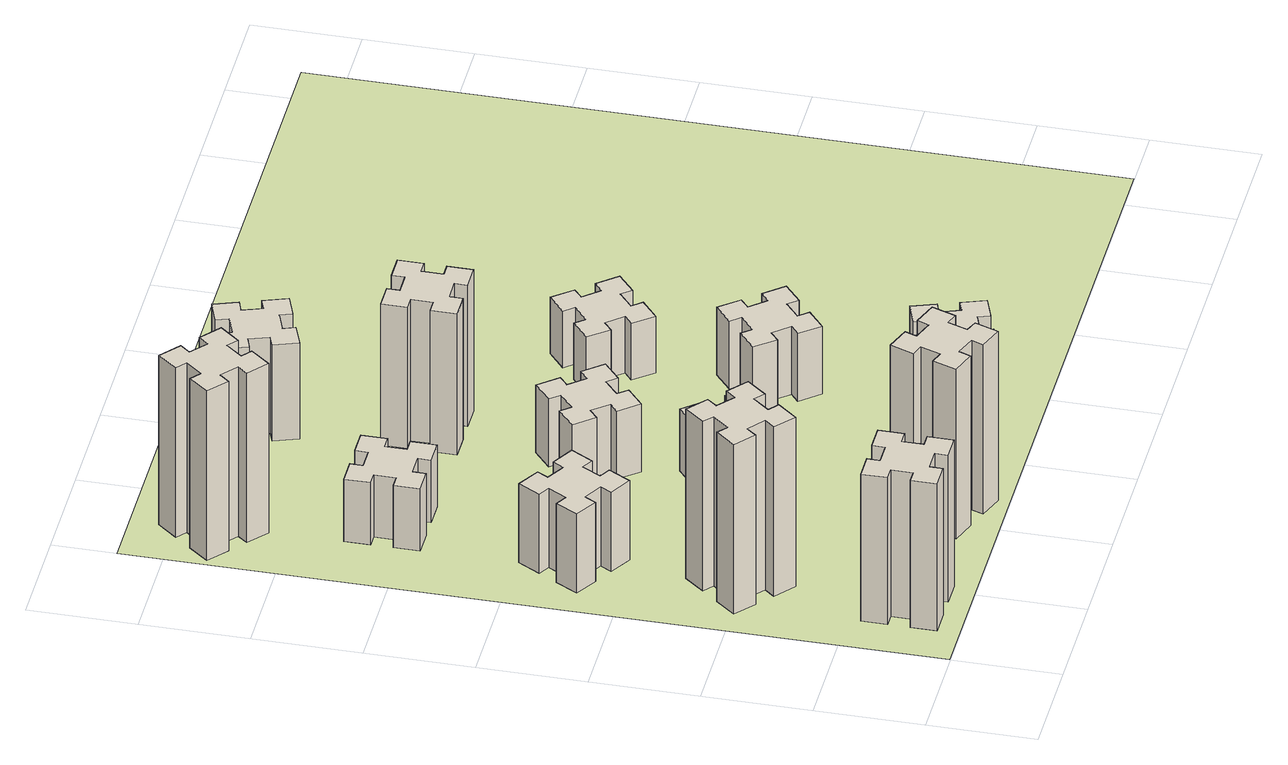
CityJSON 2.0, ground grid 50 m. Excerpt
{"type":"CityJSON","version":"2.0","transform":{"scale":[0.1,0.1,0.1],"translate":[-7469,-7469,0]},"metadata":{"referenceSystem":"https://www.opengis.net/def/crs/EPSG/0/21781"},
"CityObjects":{
"building1":{"type":"Building","attributes":{"class":"1000","function":"1000","usage":"1000","yearOfConstruction":2016,"roofType":"1000","measuredHeight":78,"storeysAboveGround":30,"storeysBelowGround":0},"geometry":[{"type":"Solid","lod":"1","boundaries":[[[[0,1,2,3,4,5,6,7,8,9,10,11,12,13,14,15,16,17,18,19]],[[17,16,20,21]],[[16,15,22,20]],[[15,14,23,22]],[[14,13,24,23]],[[13,12,25,24]],[[12,11,26,25]],[[11,10,27,26]],[[10,9,28,27]],[[9,8,29,28]],[[8,7,30,29]],[[7,6,31,30]],[[6,5,32,31]],[[5,4,33,32]],[[4,3,34,33]],[[3,2,35,34]],[[2,1,36,35]],[[1,0,37,36]],[[0,19,38,37]],[[19,18,39,38]],[[18,17,21,39]],[[24,25,26,27,28,29,30,31,32,33,34,35,36,37,38,39,21,20,22,23]]]]}]},
"building2":{"type":"Building","attributes":{"class":"1000","function":"1000","usage":"1000","yearOfConstruction":2016,"roofType":"1000","measuredHeight":90,"storeysAboveGround":30,"storeysBelowGround":0},"geometry":[{"type":"Solid","lod":"1","boundaries":[[[[40,41,42,43,44,45,46,47,48,49,50,51,52,53,54,55,56,57,58,59]],[[57,56,60,61]],[[56,55,62,60]],[[55,54,63,62]],[[54,53,64,63]],[[53,52,65,64]],[[52,51,66,65]],[[51,50,67,66]],[[50,49,68,67]],[[49,48,69,68]],[[48,47,70,69]],[[47,46,71,70]],[[46,45,72,71]],[[45,44,73,72]],[[44,43,74,73]],[[43,42,75,74]],[[42,41,76,75]],[[41,40,77,76]],[[40,59,78,77]],[[59,58,79,78]],[[58,57,61,79]],[[64,65,66,67,68,69,70,71,72,73,74,75,76,77,78,79,61,60,62,63]]]]}]},
"building3":{"type":"Building","attributes":{"class":"1000","function":"1000","usage":"1000","yearOfConstruction":2016,"roofType":"1000","measuredHeight":42,"storeysAboveGround":30,"storeysBelowGround":0},"geometry":[{"type":"Solid","lod":"1","boundaries":[[[[80,81,82,83,84,85,86,87,88,89,90,91,92,93,94,95,96,97,98,99]],[[97,96,100,101]],[[96,95,102,100]],[[95,94,103,102]],[[94,93,104,103]],[[93,92,105,104]],[[92,91,106,105]],[[91,90,107,106]],[[90,89,108,107]],[[89,88,109,108]],[[88,87,110,109]],[[87,86,111,110]],[[86,85,112,111]],[[85,84,113,112]],[[84,83,114,113]],[[83,82,115,114]],[[82,81,116,115]],[[81,80,117,116]],[[80,99,118,117]],[[99,98,119,118]],[[98,97,101,119]],[[104,105,106,107,108,109,110,111,112,113,114,115,116,117,118,119,101,100,102,103]]]]}]},
"building4":{"type":"Building","attributes":{"class":"1000","function":"1000","usage":"1000","yearOfConstruction":2016,"roofType":"1000","measuredHeight":90,"storeysAboveGround":30,"storeysBelowGround":0},"geometry":[{"type":"Solid","lod":"1","boundaries":[[[[120,121,122,123,124,125,126,127,128,129,130,131,132,133,134,135,136,137,138,139]],[[137,136,140,141]],[[136,135,142,140]],[[135,134,143,142]],[[134,133,144,143]],[[133,132,145,144]],[[132,131,146,145]],[[131,130,147,146]],[[130,129,148,147]],[[129,128,149,148]],[[128,127,150,149]],[[127,126,151,150]],[[126,125,152,151]],[[125,124,153,152]],[[124,123,154,153]],[[123,122,155,154]],[[122,121,156,155]],[[121,120,157,156]],[[120,139,158,157]],[[139,138,159,158]],[[138,137,141,159]],[[144,145,146,147,148,149,150,151,152,153,154,155,156,157,158,159,141,140,142,143]]]]}]},
"building5":{"type":"Building","attributes":{"class":"1000","function":"1000","usage":"1000","yearOfConstruction":2016,"roofType":"1000","measuredHeight":33,"storeysAboveGround":30,"storeysBelowGround":0},"geometry":[{"type":"Solid","lod":"1","boundaries":[[[[160,161,162,163,164,165,166,167,168,169,170,171,172,173,174,175,176,177,178,179]],[[177,176,180,181]],[[176,175,182,180]],[[175,174,183,182]],[[174,173,184,183]],[[173,172,185,184]],[[172,171,186,185]],[[171,170,187,186]],[[170,169,188,187]],[[169,168,189,188]],[[168,167,190,189]],[[167,166,191,190]],[[166,165,192,191]],[[165,164,193,192]],[[164,163,194,193]],[[163,162,195,194]],[[162,161,196,195]],[[161,160,197,196]],[[160,179,198,197]],[[179,178,199,198]],[[178,177,181,199]],[[184,185,186,187,188,189,190,191,192,193,194,195,196,197,198,199,181,180,182,183]]]]}]},
"building6":{"type":"Building","attributes":{"class":"1000","function":"1000","usage":"1000","yearOfConstruction":2016,"roofType":"1000","measuredHeight":90,"storeysAboveGround":30,"storeysBelowGround":0},"geometry":[{"type":"Solid","lod":"1","boundaries":[[[[200,201,202,203,204,205,206,207,208,209,210,211,212,213,214,215,216,217,218,219]],[[217,216,220,221]],[[216,215,222,220]],[[215,214,223,222]],[[214,213,224,223]],[[213,212,225,224]],[[212,211,226,225]],[[211,210,227,226]],[[210,209,228,227]],[[209,208,229,228]],[[208,207,230,229]],[[207,206,231,230]],[[206,205,232,231]],[[205,204,233,232]],[[204,203,234,233]],[[203,202,235,234]],[[202,201,236,235]],[[201,200,237,236]],[[200,219,238,237]],[[219,218,239,238]],[[218,217,221,239]],[[224,225,226,227,228,229,230,231,232,233,234,235,236,237,238,239,221,220,222,223]]]]}]},
"building7":{"type":"Building","attributes":{"class":"1000","function":"1000","usage":"1000","yearOfConstruction":2016,"roofType":"1000","measuredHeight":33,"storeysAboveGround":30,"storeysBelowGround":0},"geometry":[{"type":"Solid","lod":"1","boundaries":[[[[240,241,242,243,244,245,246,247,248,249,250,251,252,253,254,255,256,257,258,259]],[[257,256,260,261]],[[256,255,262,260]],[[255,254,263,262]],[[254,253,264,263]],[[253,252,265,264]],[[252,251,266,265]],[[251,250,267,266]],[[250,249,268,267]],[[249,248,269,268]],[[248,247,270,269]],[[247,246,271,270]],[[246,245,272,271]],[[245,244,273,272]],[[244,243,274,273]],[[243,242,275,274]],[[242,241,276,275]],[[241,240,277,276]],[[240,259,278,277]],[[259,258,279,278]],[[258,257,261,279]],[[264,265,266,267,268,269,270,271,272,273,274,275,276,277,278,279,261,260,262,263]]]]}]},
"building8":{"type":"Building","attributes":{"class":"1000","function":"1000","usage":"1000","yearOfConstruction":2016,"roofType":"1000","measuredHeight":36,"storeysAboveGround":30,"storeysBelowGround":0},"geometry":[{"type":"Solid","lod":"1","boundaries":[[[[280,281,282,283,284,285,286,287,288,289,290,291,292,293,294,295,296,297,298,299]],[[297,296,300,301]],[[296,295,302,300]],[[295,294,303,302]],[[294,293,304,303]],[[293,292,305,304]],[[292,291,306,305]],[[291,290,307,306]],[[290,289,308,307]],[[289,288,309,308]],[[288,287,310,309]],[[287,286,311,310]],[[286,285,312,311]],[[285,284,313,312]],[[284,283,314,313]],[[283,282,315,314]],[[282,281,316,315]],[[281,280,317,316]],[[280,299,318,317]],[[299,298,319,318]],[[298,297,301,319]],[[304,305,306,307,308,309,310,311,312,313,314,315,316,317,318,319,301,300,302,303]]]]}]},
"building9":{"type":"Building","attributes":{"class":"1000","function":"1000","usage":"1000","yearOfConstruction":2016,"roofType":"1000","measuredHeight":51,"storeysAboveGround":30,"storeysBelowGround":0},"geometry":[{"type":"Solid","lod":"1","boundaries":[[[[320,321,322,323,324,325,326,327,328,329,330,331,332,333,334,335,336,337,338,339]],[[337,336,340,341]],[[336,335,342,340]],[[335,334,343,342]],[[334,333,344,343]],[[333,332,345,344]],[[332,331,346,345]],[[331,330,347,346]],[[330,329,348,347]],[[329,328,349,348]],[[328,327,350,349]],[[327,326,351,350]],[[326,325,352,351]],[[325,324,353,352]],[[324,323,354,353]],[[323,322,355,354]],[[322,321,356,355]],[[321,320,357,356]],[[320,339,358,357]],[[339,338,359,358]],[[338,337,341,359]],[[344,345,346,347,348,349,350,351,352,353,354,355,356,357,358,359,341,340,342,343]]]]}]},
"building10":{"type":"Building","attributes":{"class":"1000","function":"1000","usage":"1000","yearOfConstruction":2016,"roofType":"1000","measuredHeight":75,"storeysAboveGround":30,"storeysBelowGround":0},"geometry":[{"type":"Solid","lod":"1","boundaries":[[[[360,361,362,363,364,365,366,367,368,369,370,371,372,373,374,375,376,377,378,379]],[[377,376,380,381]],[[376,375,382,380]],[[375,374,383,382]],[[374,373,384,383]],[[373,372,385,384]],[[372,371,386,385]],[[371,370,387,386]],[[370,369,388,387]],[[369,368,389,388]],[[368,367,390,389]],[[367,366,391,390]],[[366,365,392,391]],[[365,364,393,392]],[[364,363,394,393]],[[363,362,395,394]],[[362,361,396,395]],[[361,360,397,396]],[[360,379,398,397]],[[379,378,399,398]],[[378,377,381,399]],[[384,385,386,387,388,389,390,391,392,393,394,395,396,397,398,399,381,380,382,383]]]]}]},
"building11":{"type":"Building","attributes":{"class":"1000","function":"1000","usage":"1000","yearOfConstruction":2016,"roofType":"1000","measuredHeight":51,"storeysAboveGround":30,"storeysBelowGround":0},"geometry":[{"type":"Solid","lod":"1","boundaries":[[[[400,401,402,403,404,405,406,407,408,409,410,411,412,413,414,415,416,417,418,419]],[[417,416,420,421]],[[416,415,422,420]],[[415,414,423,422]],[[414,413,424,423]],[[413,412,425,424]],[[412,411,426,425]],[[411,410,427,426]],[[410,409,428,427]],[[409,408,429,428]],[[408,407,430,429]],[[407,406,431,430]],[[406,405,432,431]],[[405,404,433,432]],[[404,403,434,433]],[[403,402,435,434]],[[402,401,436,435]],[[401,400,437,436]],[[400,419,438,437]],[[419,418,439,438]],[[418,417,421,439]],[[424,425,426,427,428,429,430,431,432,433,434,435,436,437,438,439,421,420,422,423]]]]}]},
"building12":{"type":"Building","attributes":{"class":"1000","function":"1000","usage":"1000","yearOfConstruction":2016,"roofType":"1000","measuredHeight":36,"storeysAboveGround":30,"storeysBelowGround":0},"geometry":[{"type":"Solid","lod":"1","boundaries":[[[[440,441,442,443,444,445,446,447,448,449,450,451,452,453,454,455,456,457,458,459]],[[457,456,460,461]],[[456,455,462,460]],[[455,454,463,462]],[[454,453,464,463]],[[453,452,465,464]],[[452,451,466,465]],[[451,450,467,466]],[[450,449,468,467]],[[449,448,469,468]],[[448,447,470,469]],[[447,446,471,470]],[[446,445,472,471]],[[445,444,473,472]],[[444,443,474,473]],[[443,442,475,474]],[[442,441,476,475]],[[441,440,477,476]],[[440,459,478,477]],[[459,458,479,478]],[[458,457,461,479]],[[464,465,466,467,468,469,470,471,472,473,474,475,476,477,478,479,461,460,462,463]]]]}]},
"building13":{"type":"Building","attributes":{"class":"1000","function":"1000","usage":"1000","yearOfConstruction":2016,"roofType":"1000","measuredHeight":30,"storeysAboveGround":30,"storeysBelowGround":0},"geometry":[{"type":"Solid","lod":"1","boundaries":[[[[480,481,482,483,484,485,486,487,488,489,490,491,492,493,494,495,496,497,498,499]],[[497,496,500,501]],[[496,495,502,500]],[[495,494,503,502]],[[494,493,504,503]],[[493,492,505,504]],[[492,491,506,505]],[[491,490,507,506]],[[490,489,508,507]],[[489,488,509,508]],[[488,487,510,509]],[[487,486,511,510]],[[486,485,512,511]],[[485,484,513,512]],[[484,483,514,513]],[[483,482,515,514]],[[482,481,516,515]],[[481,480,517,516]],[[480,499,518,517]],[[499,498,519,518]],[[498,497,501,519]],[[504,505,506,507,508,509,510,511,512,513,514,515,516,517,518,519,501,500,502,503]]]]}]},
"landuse1":{"type":"LandUse","attributes":{"name":"plot1","function":"1010"},"geometry":[{"type":"MultiSurface","lod":"1","boundaries":[[[520,521,522,523]]]}]}
},
"vertices":[
[265,325,0],[265,225,0],[205,225,0],[205,105,0],[325,105,0],[325,165,0],[425,165,0],[425,105,0],[545,105,0],[545,225,0],[485,225,0],[485,325,0],[545,325,0],[545,445,0],[425,445,0],[425,385,0],[325,385,0],[325,445,0],[205,445,0],[205,325,0],[325,385,780],[325,445,780],[425,385,780],[425,445,780],[545,445,780],[545,325,780],[485,325,780],[485,225,780],[545,225,780],[545,105,780],[425,105,780],[425,165,780],[325,165,780],[325,105,780],[205,105,780],[205,225,780],[265,225,780],[265,325,780],[205,325,780],[205,445,780],
[484,1067,0],[408,1132,0],[446,1178,0],[354,1255,0],[277,1163,0],[323,1124,0],[259,1048,0],[213,1086,0],[136,994,0],[228,917,0],[266,963,0],[343,899,0],[304,853,0],[396,776,0],[473,868,0],[427,906,0],[492,983,0],[538,944,0],[615,1036,0],[523,1113,0],[492,983,900],[538,944,900],[427,906,900],[473,868,900],[396,776,900],[304,853,900],[343,899,900],[266,963,900],[228,917,900],[136,994,900],[213,1086,900],[259,1048,900],[323,1124,900],[277,1163,900],[354,1255,900],[446,1178,900],[408,1132,900],[484,1067,900],[523,1113,900],[615,1036,900],
[474,1826,0],[387,1876,0],[417,1928,0],[313,1988,0],[253,1884,0],[305,1854,0],[255,1767,0],[203,1797,0],[143,1693,0],[247,1633,0],[277,1685,0],[364,1635,0],[334,1583,0],[438,1523,0],[498,1627,0],[446,1657,0],[496,1744,0],[548,1714,0],[608,1818,0],[504,1878,0],[496,1744,420],[548,1714,420],[446,1657,420],[498,1627,420],[438,1523,420],[334,1583,420],[364,1635,420],[277,1685,420],[247,1633,420],[143,1693,420],[203,1797,420],[255,1767,420],[305,1854,420],[253,1884,420],[313,1988,420],[417,1928,420],[387,1876,420],[474,1826,420],[504,1878,420],[608,1818,420],
[1029,360,0],[995,266,0],[939,287,0],[897,174,0],[1010,133,0],[1031,189,0],[1125,155,0],[1104,99,0],[1217,57,0],[1258,170,0],[1202,191,0],[1236,285,0],[1292,264,0],[1333,377,0],[1220,418,0],[1200,362,0],[1106,396,0],[1127,452,0],[1014,493,0],[973,380,0],[1106,396,900],[1127,452,900],[1200,362,900],[1220,418,900],[1333,377,900],[1292,264,900],[1236,285,900],[1202,191,900],[1258,170,900],[1217,57,900],[1104,99,900],[1125,155,900],[1031,189,900],[1010,133,900],[897,174,900],[939,287,900],[995,266,900],[1029,360,900],[973,380,900],[1014,493,900],
[425,2485,0],[525,2485,0],[525,2425,0],[645,2425,0],[645,2545,0],[585,2545,0],[585,2645,0],[645,2645,0],[645,2765,0],[525,2765,0],[525,2705,0],[425,2705,0],[425,2765,0],[305,2765,0],[305,2645,0],[365,2645,0],[365,2545,0],[305,2545,0],[305,2425,0],[425,2425,0],[365,2545,330],[305,2545,330],[365,2645,330],[305,2645,330],[305,2765,330],[425,2765,330],[425,2705,330],[525,2705,330],[525,2765,330],[645,2765,330],[645,2645,330],[585,2645,330],[585,2545,330],[645,2545,330],[645,2425,330],[525,2425,330],[525,2485,330],[425,2485,330],[425,2425,330],[305,2425,330],
[384,3387,0],[308,3452,0],[346,3498,0],[254,3575,0],[177,3483,0],[223,3444,0],[159,3368,0],[113,3406,0],[36,3314,0],[128,3237,0],[166,3283,0],[243,3219,0],[204,3173,0],[296,3096,0],[373,3188,0],[327,3226,0],[392,3303,0],[438,3264,0],[515,3356,0],[423,3433,0],[392,3303,900],[438,3264,900],[327,3226,900],[373,3188,900],[296,3096,900],[204,3173,900],[243,3219,900],[166,3283,900],[128,3237,900],[36,3314,900],[113,3406,900],[159,3368,900],[223,3444,900],[177,3483,900],[254,3575,900],[346,3498,900],[308,3452,900],[384,3387,900],[423,3433,900],[515,3356,900],
[1083,1332,0],[1006,1267,0],[968,1313,0],[876,1236,0],[953,1144,0],[999,1183,0],[1063,1106,0],[1017,1068,0],[1094,976,0],[1186,1053,0],[1148,1099,0],[1224,1163,0],[1263,1117,0],[1355,1194,0],[1278,1286,0],[1232,1248,0],[1167,1324,0],[1213,1363,0],[1136,1455,0],[1044,1378,0],[1167,1324,330],[1213,1363,330],[1232,1248,330],[1278,1286,330],[1355,1194,330],[1263,1117,330],[1224,1163,330],[1148,1099,330],[1186,1053,330],[1094,976,330],[1017,1068,330],[1063,1106,330],[999,1183,330],[953,1144,330],[876,1236,330],[968,1313,330],[1006,1267,330],[1083,1332,330],[1044,1378,330],[1136,1455,330],
[1083,1972,0],[1006,1907,0],[968,1953,0],[876,1876,0],[953,1784,0],[999,1823,0],[1063,1746,0],[1017,1708,0],[1094,1616,0],[1186,1693,0],[1148,1739,0],[1224,1803,0],[1263,1757,0],[1355,1834,0],[1278,1926,0],[1232,1888,0],[1167,1964,0],[1213,2003,0],[1136,2095,0],[1044,2018,0],[1167,1964,360],[1213,2003,360],[1232,1888,360],[1278,1926,360],[1355,1834,360],[1263,1757,360],[1224,1803,360],[1148,1739,360],[1186,1693,360],[1094,1616,360],[1017,1708,360],[1063,1746,360],[999,1823,360],[953,1784,360],[876,1876,360],[968,1953,360],[1006,1907,360],[1083,1972,360],[1044,2018,360],[1136,2095,360],
[1765,496,0],[1671,462,0],[1650,518,0],[1537,477,0],[1579,364,0],[1635,385,0],[1669,291,0],[1613,270,0],[1654,157,0],[1767,199,0],[1746,255,0],[1840,289,0],[1860,233,0],[1973,274,0],[1932,387,0],[1876,366,0],[1842,460,0],[1898,480,0],[1857,593,0],[1744,552,0],[1842,460,510],[1898,480,510],[1876,366,510],[1932,387,510],[1973,274,510],[1860,233,510],[1840,289,510],[1746,255,510],[1767,199,510],[1654,157,510],[1613,270,510],[1669,291,510],[1635,385,510],[1579,364,510],[1537,477,510],[1650,518,510],[1671,462,510],[1765,496,510],[1744,552,510],[1857,593,510],
[1325,2545,0],[1325,2645,0],[1385,2645,0],[1385,2765,0],[1265,2765,0],[1265,2705,0],[1165,2705,0],[1165,2765,0],[1045,2765,0],[1045,2645,0],[1105,2645,0],[1105,2545,0],[1045,2545,0],[1045,2425,0],[1165,2425,0],[1165,2485,0],[1265,2485,0],[1265,2425,0],[1385,2425,0],[1385,2545,0],[1265,2485,750],[1265,2425,750],[1165,2485,750],[1165,2425,750],[1045,2425,750],[1045,2545,750],[1105,2545,750],[1105,2645,750],[1045,2645,750],[1045,2765,750],[1165,2765,750],[1165,2705,750],[1265,2705,750],[1265,2765,750],[1385,2765,750],[1385,2645,750],[1325,2645,750],[1325,2545,750],[1385,2545,750],[1385,2425,750],
[1125,3456,0],[1031,3422,0],[1010,3478,0],[897,3437,0],[939,3324,0],[995,3345,0],[1029,3251,0],[973,3230,0],[1014,3117,0],[1127,3159,0],[1106,3215,0],[1200,3249,0],[1220,3193,0],[1333,3234,0],[1292,3347,0],[1236,3326,0],[1202,3420,0],[1258,3440,0],[1217,3553,0],[1104,3512,0],[1202,3420,510],[1258,3440,510],[1236,3326,510],[1292,3347,510],[1333,3234,510],[1220,3193,510],[1200,3249,510],[1106,3215,510],[1127,3159,510],[1014,3117,510],[973,3230,510],[1029,3251,510],[995,3345,510],[939,3324,510],[897,3437,510],[1010,3478,510],[1031,3422,510],[1125,3456,510],[1104,3512,510],[1217,3553,510],
[1823,1332,0],[1746,1267,0],[1708,1313,0],[1616,1236,0],[1693,1144,0],[1739,1183,0],[1803,1106,0],[1757,1068,0],[1834,976,0],[1926,1053,0],[1888,1099,0],[1964,1163,0],[2003,1117,0],[2095,1194,0],[2018,1286,0],[1972,1248,0],[1907,1324,0],[1953,1363,0],[1876,1455,0],[1784,1378,0],[1907,1324,360],[1953,1363,360],[1972,1248,360],[2018,1286,360],[2095,1194,360],[2003,1117,360],[1964,1163,360],[1888,1099,360],[1926,1053,360],[1834,976,360],[1757,1068,360],[1803,1106,360],[1739,1183,360],[1693,1144,360],[1616,1236,360],[1708,1313,360],[1746,1267,360],[1823,1332,360],[1784,1378,360],[1876,1455,360],
[1972,1988,0],[1907,2064,0],[1953,2103,0],[1876,2195,0],[1784,2118,0],[1823,2072,0],[1746,2007,0],[1708,2053,0],[1616,1976,0],[1693,1884,0],[1739,1923,0],[1803,1846,0],[1757,1808,0],[1834,1716,0],[1926,1793,0],[1888,1839,0],[1964,1903,0],[2003,1857,0],[2095,1934,0],[2018,2026,0],[1964,1903,300],[2003,1857,300],[1888,1839,300],[1926,1793,300],[1834,1716,300],[1757,1808,300],[1803,1846,300],[1739,1923,300],[1693,1884,300],[1616,1976,300],[1708,2053,300],[1746,2007,300],[1823,2072,300],[1784,2118,300],[1876,2195,300],[1953,2103,300],[1907,2064,300],[1972,1988,300],[2018,2026,300],[2095,1934,300],
[5,3705,0],[3705,3705,0],[3705,5,0],[5,5,0]
]}
